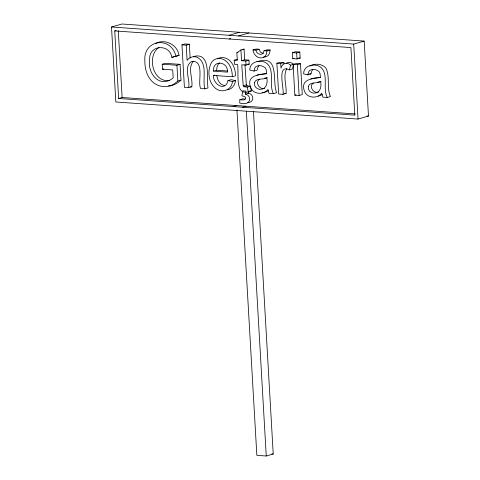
<?xml version="1.0" encoding="UTF-8"?>
<svg xmlns="http://www.w3.org/2000/svg" width="480" height="480" viewBox="0 0 480 480"><rect width="100%" height="100%" fill="white"/><g stroke="black" fill="none" stroke-linecap="round" stroke-linejoin="round"><path stroke-width="0.72" d="M239.808 99.732L239.742 103.104L243.168 103.692L246.144 103.488L248.208 102.39L249.384 100.686C250.488 97.782 248.364 94.608 245.4 94.116L246 91.068L242.832 90.84L241.896 95.892L244.35 96.384L245.394 97.146L245.592 98.862L243.918 99.948L239.808 99.732L242.946 98.832L245.172 99.102M213.516 71.148C212.43 59.298 228.306 61.398 227.544 72.138L213.516 71.148L216.654 70.248L227.724 71.028M216.654 70.248C216.786 67.614 217.254 64.704 219.492 62.988M263.574 57.03L266.256 56.736L268.278 55.428L269.586 53.166L270.12 50.01L266.988 50.91L266.454 54.066L265.14 56.328L263.118 57.636C258.072 59.166 253.368 54.888 253.002 49.92L256.14 49.026L259.05 49.23L260.532 52.266L263.226 53.424M245.4 94.116L248.532 93.216L248.898 91.386M270.12 50.01L267.21 49.806L264.078 50.7L262.932 53.586C260.178 55.566 256.212 53.418 255.912 50.13L253.002 49.92M235.56 80.658L232.422 81.552C232.11 89.184 223.254 93.21 216.948 89.34C208.278 83.886 206.85 70.644 211.632 62.202A13.296 10.452 74 0 1 217.386 58.602C227.268 57.198 232.728 68.286 232.26 76.746L213.528 75.426C212.538 83.928 225.372 92.376 227.982 80.574L231.12 79.68L235.56 80.658C235.032 85.062 231.918 89.55 227.166 89.814M283.932 63.93L283.854 62.592L280.02 62.322L276.882 63.222L278.664 94.032L282.918 94.332C284.874 91.086 276.018 63.21 289.404 69.912L290.592 65.172L293.73 64.272C291.762 62.802 288.816 61.386 286.584 63.132M293.556 64.95L292.542 69.012L289.404 69.912M273.456 93.666C268.302 84.3 275.706 69.432 265.848 62.676C259.662 59.46 249.66 61.752 249.786 70.068L253.986 71.058L254.7 68.334L255.84 66.636C258.726 64.89 262.698 65.562 265.152 67.77L266.16 69.612L266.676 73.716C258.24 74.676 246.252 75.528 250.608 87.462C253.176 94.548 263.544 95.16 267.936 89.49L269.01 93.354L273.456 93.666L276.594 92.766C271.92 80.538 279.972 53.886 257.016 61.746M327.3 97.464C322.146 88.098 329.55 73.23 319.692 66.474C313.506 63.258 303.498 65.55 303.63 73.866L307.83 74.856L308.544 72.132L309.684 70.434C312.57 68.688 316.542 69.36 318.996 71.568L320.004 73.41L320.52 77.514C312.084 78.474 300.096 79.326 304.452 91.26C307.02 98.346 317.388 98.958 321.78 93.288L322.854 97.152L327.3 97.464L330.438 96.564C326.454 87.648 330.282 76.866 325.92 68.118C322.116 63.63 314.658 63.066 309.816 66.132M307.83 74.856L310.968 73.956L311.682 71.238L312.822 69.534M258.978 65.736L257.838 67.44L257.124 70.158L253.986 71.058M286.902 68.514C282.546 75.888 286.926 85.452 286.056 93.438L282.918 94.332M193.404 61.2C187.29 67.986 193.146 78.786 191.808 86.79L188.67 87.684L184.41 87.384L181.956 44.85L185.094 43.956L189.354 44.256L190.152 58.062M155.778 43.386C165.078 38.4 177.594 44.856 179.04 55.374L171.84 57.372C169.89 43.59 148.92 44.682 149.682 59.184C146.934 73.02 159.708 89.106 173.19 77.868L172.734 69.948L162.534 69.228L162.246 64.236L165.384 63.336L180.072 64.344L180.984 80.13L177.846 81.03L174.576 83.682L171.156 85.512M180.984 80.13C173.514 87.384 160.29 89.322 152.388 81.69C146.736 76.308 144.708 68.166 144.852 60.576C143.238 39.336 171.426 35.784 175.902 56.274L179.04 55.374M244.68 59.832L248.958 60.132L249.192 64.194L246.054 65.094L241.776 64.788L243.204 85.698L243.996 86.76L247.134 85.866L250.464 86.274L251.346 90.93C233.682 98.454 239.262 73.026 237.54 64.494L234.42 64.272L234.186 60.21L237.306 60.432L236.868 52.8L240.918 49.968L244.056 49.068L244.68 59.832L241.542 60.726L240.918 49.968M242.898 49.878L244.056 49.068M259.554 79.17C254.718 82.188 259.398 90.102 264.594 88.296M313.398 82.968C308.562 85.986 313.242 93.9 318.438 92.094M159.042 47.358C146.592 55.53 152.52 82.794 169.38 80.52M268.338 90.84L264.498 92.358M322.182 94.638L318.342 96.156M257.004 75.198L258.582 74.592L266.748 73.566M310.848 78.996L312.426 78.39L320.592 77.364M193.422 56.574C211.476 51.306 206.358 79.284 208.008 87.93L204.876 88.83L200.616 88.53C197.364 81.984 205.104 60.63 191.94 61.314C182.832 66.24 190.5 80.01 188.67 87.684M111.51 26.994L121.962 24L364.17 41.088L368.49 116.07L358.038 119.064L115.83 101.976L111.51 26.994L353.712 44.082L364.17 41.088M114.738 30.912L350.91 47.568L354.804 115.146L118.638 98.484L114.738 30.912L116.136 30.51M181.956 44.85L186.216 45.15L189.354 44.256M229.086 35.286L239.538 32.292M238.488 35.952L248.946 32.958M229.296 38.994L230.694 38.592M171.84 57.372L174.978 56.472M162.534 69.228L163.788 68.868M162.246 64.236L176.94 65.244L180.072 64.344M236.868 52.8L238.122 52.44M255.912 50.13L259.05 49.23M234.186 60.21L237.318 59.31M241.542 60.726L245.82 61.032L248.958 60.132M118.638 98.484L122.124 97.488L355.296 113.934M292.416 52.644L295.548 51.744L299.808 52.044L300.156 58.05L297.018 58.95L292.758 58.65L292.416 52.644L296.67 52.944L299.808 52.044M213.528 75.426L214.782 75.066M292.758 58.65L294.012 58.29M232.26 76.746L235.398 75.846C235.86 67.386 230.406 56.298 220.524 57.702A13.296 10.452 74 0 0 217.338 58.878M276.882 63.222L280.716 63.492L283.854 62.592M293.088 64.368L296.226 63.468L300.486 63.768L302.262 94.578L299.124 95.478L294.864 95.178L293.088 64.368L297.348 64.668L300.486 63.768M243.204 85.698L246.342 84.798L247.134 85.866M243.996 86.76L247.332 87.174L250.464 86.274M233.196 106.566L236.676 105.57M242.598 107.232L246.084 106.23M294.864 95.178L296.118 94.818M236.934 110.016L256.848 455.334L266.25 456L273.222 454.002L253.482 111.678M264.54 78.186L267.21 77.772M317.718 82.086L321.054 81.576M249.432 91.074L251.346 90.93M247.794 102.696L249.282 102.588L251.346 101.49L252.516 99.786C253.626 96.888 251.502 93.708 248.532 93.216M168.492 85.698L170.724 85.608M262.086 92.436L263.292 92.4M264.078 50.7L266.988 50.91M298.734 57.954L300.156 58.05M247.764 64.092L249.192 64.194M190.386 86.688L191.808 86.79M284.634 93.336L286.056 93.438M367.008 115.962L368.49 116.07M271.776 453.9L273.222 454.002M224.862 85.536C220.026 85.122 217.326 80.094 216.846 75.732M227.982 80.574L232.422 81.552M309.564 73.626L310.968 73.956M290.592 65.172C287.232 61.608 281.76 63.36 280.986 68.166L280.716 63.492M247.332 87.174L248.208 91.83M246.342 84.798L244.95 64.614M353.712 44.082L358.038 119.064M296.67 52.944L297.018 58.95M297.348 64.668L299.124 95.478M245.82 61.032L246.054 65.094M246.384 111.432L266.25 456M204.876 88.83C202.068 79.296 208.398 62.778 197.004 57.228C193.41 55.926 189.144 57.084 187.098 60.414L186.216 45.15M176.94 65.244L177.846 81.03M118.266 30.654L122.124 97.488M254.46 82.794C253.62 87.048 258.072 90.324 262.032 89.154C267.096 87.942 267.516 82.062 266.91 77.802C263.16 80.07 255.912 77.604 254.46 82.794M308.304 86.592C307.458 90.846 311.916 94.122 315.876 92.952C320.94 91.74 321.36 85.86 320.754 81.6C317.004 83.868 309.756 81.402 308.304 86.592"/></g></svg>
